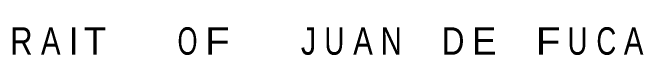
# Model space of a CAD drawing. Header units: feet. Extents: x -739708 to -488887, y 188754 to 379550.
# Drawn here: x -574049 to -560258, y 267135 to 267753 of the extents above; entities that cross this region are included whole.
import ezdxf

# ---------------------------------------------------------------- set-up
doc = ezdxf.new("R2010")
doc.units = ezdxf.units.FT
doc.header["$LTSCALE"] = 73
doc.layers.add('41', color=7, linetype='Continuous')

msp = doc.modelspace()

# ---------------------------------------------------------------- texts
at = {"layer": '41'}
for s, width, p in [('R', 0.85, (-574104.66, 267143.88)), ('A', 0.8, (-573428.28, 267143.88)), ('O', 0.7, (-570443.24, 267143.88)), ('F', 1.1, (-569842.45, 267143.88)), ('J', 0.85, (-567747.17, 267143.88)), ('U', 0.75, (-567231.42, 267143.88)), ('A', 0.8, (-566602.29, 267143.88)), ('N', 0.8, (-566001.5, 267143.88)), ('D', 0.85, (-564662.92, 267143.88)), ('F', 1.1, (-562610.16, 267143.88)), ('U', 0.75, (-561914.88, 267143.88)), ('C', 0.75, (-561285.75, 267143.88)), ('A', 0.8, (-560684.96, 267143.88))]:
    msp.add_text(s, height=600, dxfattribs=dict(at, width=width)).set_placement(p)
for s, p in [('I', (-572827.49, 267143.88)), ('T', (-572491.27, 267143.88)), ('E', (-564005.44, 267143.88))]:
    msp.add_text(s, height=600, dxfattribs=at).set_placement(p)

doc.saveas('drawing.dxf')
